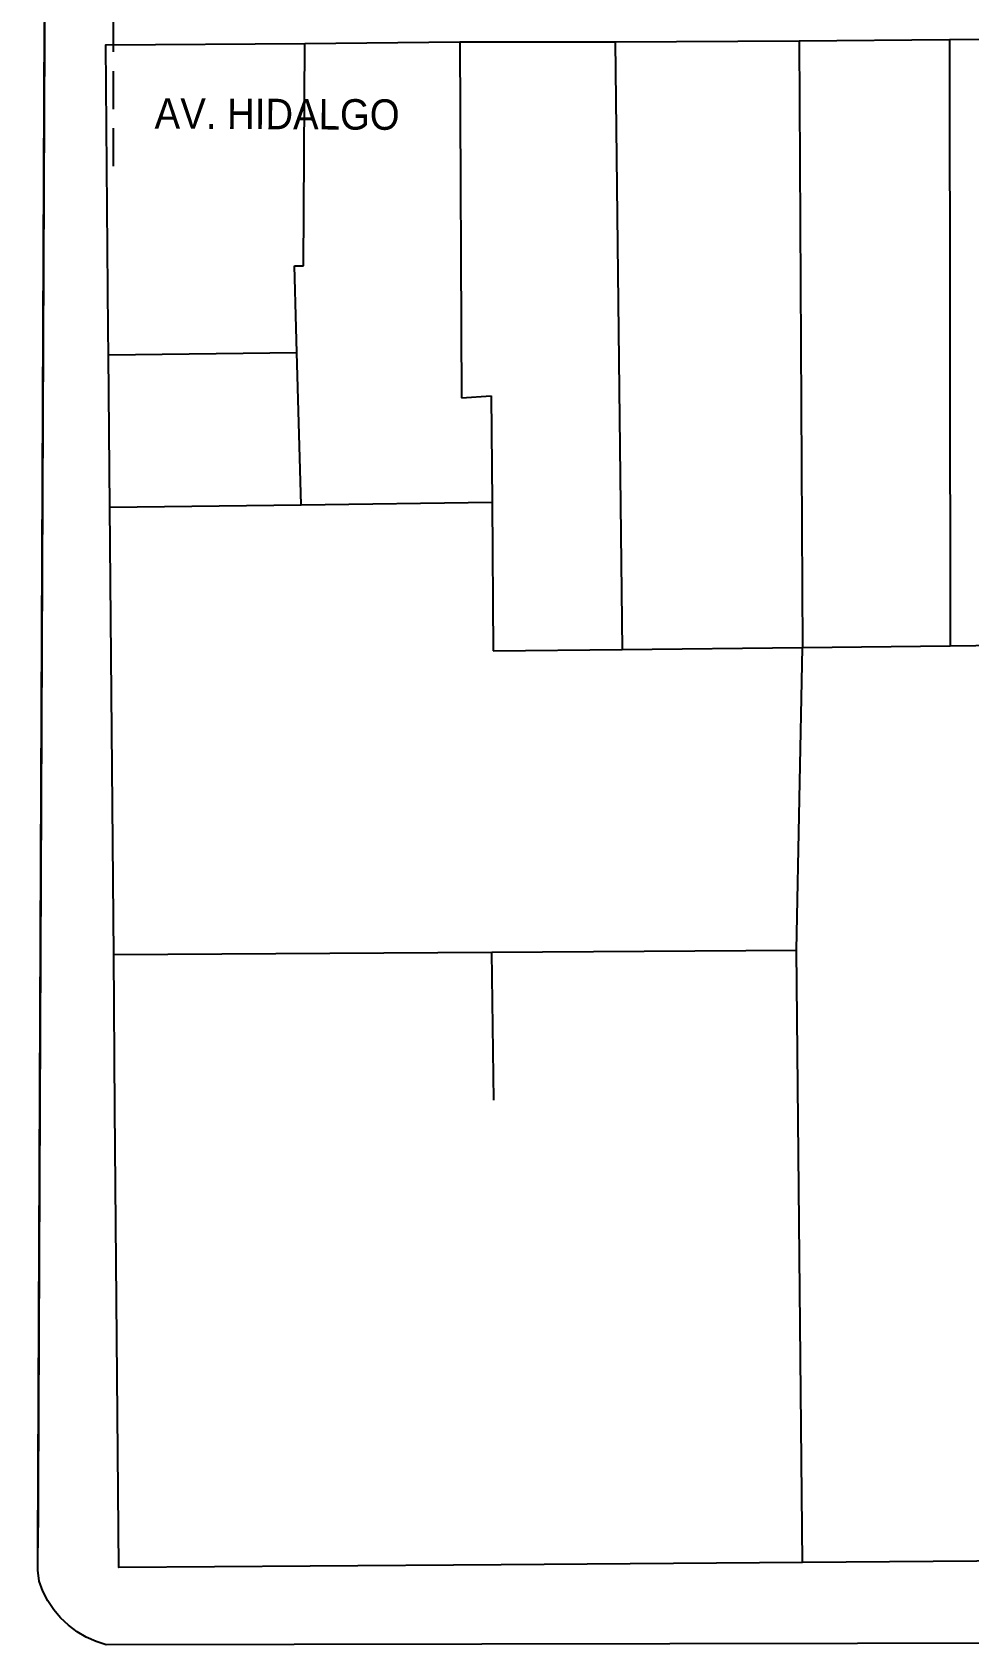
# Model space of a CAD drawing. Header units: metres. Extents: x 668617 to 675126, y 2286318 to 2293677.
# Drawn here: x 668890.5 to 668951.9, y 2287092.5 to 2287198.3 of the extents above; entities that cross this region are included whole.
import ezdxf
from ezdxf.enums import TextEntityAlignment as Align

# ---------------------------------------------------------------- set-up
doc = ezdxf.new("R2010")
doc.units = ezdxf.units.M
doc.header["$MEASUREMENT"] = 0
doc.linetypes.add('DASHED2', pattern=[0.375, 0.25, -0.125])
for name, color, linetype in [('0_DETALLES_COTAS', 252, 'Continuous'), ('DMTG-PB-BANQUETAS', 251, 'Continuous'), ('DMTG-PB-LOTIFICACION', 253, 'Continuous'), ('DMTG-PB-MANZANAS', 251, 'Continuous'), ('DMTG-SH-LINEA GUARNICION', 40, 'Continuous'), ('DMTG-X-NOM CALLES', 250, 'Continuous')]:
    doc.layers.add(name, color=color, linetype=linetype)
doc.styles.add('CALLE', font='arial.ttf', dxfattribs={"height": 9})
doc.styles.get("Standard").update_dxf_attribs({"font": 'arial.ttf'})
doc.dimstyles.get("Standard").update_dxf_attribs({"dimtxt": 0.18, "dimasz": 0.18, "dimexe": 0.18, "dimexo": 0.0625, "dimgap": 0.09, "dimtad": 0, "dimtih": 1, "dimtoh": 1, "dimdec": 4, "dimzin": 0, "dimdsep": 46, "dimtxsty": 'Standard', "dimcen": 0.09, "dimadec": 0, "dimazin": 0, "dimtfac": 1, "dimtdec": 4, "dimtofl": 0, "dimtmove": 0, "dimatfit": 3, "dimfxl": 1, "dimtolj": 1, "dimtzin": 0, "dimarcsym": 0})

# ---------------------------------------------------------------- blocks, each defined once
blk = doc.blocks.new('_ArchTick')
at = {"color": 0, "linetype": 'ByBlock', "const_width": 0.15}
blk.add_lwpolyline([(-0.5, -0.5), (0.5, 0.5)], dxfattribs=at)
blk = doc.blocks.new('*D485')
at = {"layer": '0_DETALLES_COTAS', "linetype": 'DASHED2', "lineweight": -2, "ltscale": 10, "transparency": 16777216}
for p, q in [((668858.22, 2287220.29), (668858.22, 2287236.79)), ((668858.22, 2287236.61), (668874.82, 2287236.61)), ((668895.79, 2287236.61), (668879.19, 2287236.61)), ((668895.79, 2287189.47), (668895.79, 2287236.79))]:
    blk.add_line(p, q, dxfattribs=at)
at = {"layer": 'Defpoints', "color": 0, "linetype": 'DASHED2', "ltscale": 10, "transparency": 16777216}
for p in [(668895.79, 2287236.61), (668858.22, 2287220.23), (668895.79, 2287189.41)]:
    blk.add_point(p, dxfattribs=at)
at = {"layer": '0_DETALLES_COTAS', "linetype": 'DASHED2', "lineweight": -2, "ltscale": 10, "transparency": 16777216, "xscale": 0.8, "yscale": 0.8, "zscale": 0.8, "rotation": 180}
blk.add_blockref('_ArchTick', (668858.22, 2287236.61), dxfattribs=at)
at = {"layer": '0_DETALLES_COTAS', "linetype": 'DASHED2', "lineweight": -2, "ltscale": 10, "transparency": 16777216, "xscale": 0.8, "yscale": 0.8, "zscale": 0.8}
blk.add_blockref('_ArchTick', (668895.79, 2287236.61), dxfattribs=at)
at = {"layer": '0_DETALLES_COTAS', "linetype": 'DASHED2', "ltscale": 10, "transparency": 16777216, "insert": (668877.01, 2287236.61), "char_height": 1, "attachment_point": 5}
blk.add_mtext('\\A1;37.57', dxfattribs=at)

msp = doc.modelspace()

# ---------------------------------------------------------------- linework, layer by layer
at = {"layer": 'DMTG-PB-BANQUETAS', "flags": 128}
msp.add_lwpolyline([(669006.19774, 2287092.66173), (668895.31927, 2287092.46613), (668894.64882, 2287092.67809), (668894.00592, 2287092.96484), (668893.39954, 2287093.32233), (668892.83665, 2287093.74549), (668892.3262, 2287094.22827), (668891.87216, 2287094.76664), (668891.48147, 2287095.35154), (668891.16008, 2287095.97793), (668890.91093, 2287096.63579), (668890.83056, 2287097.35845), (668890.83374, 2287098.08742), (668890.83686, 2287098.80416), (668891.27323, 2287198.81698, -0.413370063)], format="xyb", dxfattribs=at)
at = {"layer": 'DMTG-PB-LOTIFICACION', "flags": 128}
for points in [[(668895.28226, 2287197.43079), (668908.3421, 2287197.51628)], [(668895.44217, 2287178.76062), (668895.28226, 2287197.43079)], [(668908.25446, 2287182.94525), (668908.3421, 2287197.51628)], [(668908.3421, 2287197.51628), (668918.51173, 2287197.6395)], [(668918.51173, 2287197.6395), (668928.69187, 2287197.64276)], [(668918.51173, 2287197.6395), (668918.61171, 2287174.27887)], [(668928.69187, 2287197.64276), (668940.7618, 2287197.70405)], [(668928.69187, 2287197.64276), (668929.16245, 2287157.76564)], [(668940.7618, 2287197.70405), (668950.6316, 2287197.78599)], [(668940.7618, 2287197.70405), (668940.97214, 2287157.90314)], [(668950.6316, 2287197.78599), (668960.57153, 2287197.83823)], [(668950.6316, 2287197.78599), (668950.66189, 2287158.01273)], [(668907.65446, 2287182.9427), (668908.25446, 2287182.94525)], [(668907.76797, 2287178.87338), (668907.65446, 2287182.9427)], [(668895.45782, 2287177.10018), (668895.44217, 2287178.76062)], [(668907.81292, 2287177.26112), (668907.76797, 2287178.87338)], [(668895.45782, 2287177.10018), (668907.81292, 2287177.26112)], [(668895.55207, 2287167.10056), (668895.45782, 2287177.10018)], [(668908.09166, 2287167.2639), (668907.81292, 2287177.26112)], [(668918.61171, 2287174.27887), (668920.57115, 2287174.4172)], [(668920.57115, 2287174.4172), (668920.61776, 2287167.42707)], [(668895.55207, 2287167.10056), (668908.09166, 2287167.2639)], [(668895.80765, 2287137.76032), (668895.55207, 2287167.10056)], [(668908.09166, 2287167.2639), (668920.61776, 2287167.42707)], [(668920.61776, 2287167.42707), (668920.68284, 2287157.66692)], [(668940.97214, 2287157.90314), (668950.66189, 2287158.01273)], [(668950.66189, 2287158.01273), (668960.80149, 2287158.12741)], [(668920.68284, 2287157.66692), (668929.16245, 2287157.76564)], [(668929.16245, 2287157.76564), (668940.97214, 2287157.90314)], [(668940.57714, 2287138.04056), (668940.97214, 2287157.90314)], [(668895.80765, 2287137.76032), (668920.59737, 2287137.91549)], [(668920.59737, 2287137.91549), (668940.57714, 2287138.04056)], [(668920.7452, 2287128.20592), (668920.59737, 2287137.91549)], [(668940.97907, 2287097.87045), (668940.57714, 2287138.04056)], [(668895.89109, 2287127.61021), (668895.80765, 2287137.76032)]]:
    msp.add_lwpolyline(points, dxfattribs=at)
at = {"layer": 'DMTG-PB-MANZANAS', "flags": 128}
msp.add_lwpolyline([(668960.97871, 2287098.02544), (668940.97907, 2287097.87045), (668921.20942, 2287097.71644), (668908.68962, 2287097.62324), (668896.14983, 2287097.52995), (668895.89109, 2287127.61021), (668895.80765, 2287137.76032), (668895.55207, 2287167.10056), (668895.45782, 2287177.10018), (668895.44217, 2287178.76062), (668895.28226, 2287197.43079), (668908.3421, 2287197.51628), (668918.51173, 2287197.6395), (668928.69187, 2287197.64276), (668940.7618, 2287197.70405), (668950.6316, 2287197.78599), (668960.57153, 2287197.83823)], dxfattribs=at)
at = {"layer": 'DMTG-SH-LINEA GUARNICION', "const_width": 0.15}
msp.add_lwpolyline([(668890.83686, 2287098.80416), (668891.27323, 2287198.81698, -0.426336167), (668895.26683, 2287202.71945, -0.720643496)], format="xyb", dxfattribs=at)

# ---------------------------------------------------------------- texts
at = {"layer": 'DMTG-X-NOM CALLES', "style": 'CALLE', "width": 0.9}
msp.add_text('AV. HIDALGO', height=2, rotation=359.6991864, dxfattribs=at).set_placement((668914.55948, 2287192.85809), align=Align.MIDDLE_RIGHT)

# ---------------------------------------------------------------- dimensions: what is measured, and where the dimension line sits
at = {"layer": '0_DETALLES_COTAS', "color": 251, "linetype": 'DASHED2', "ltscale": 10}
dim = msp.add_linear_dim(base=(668895.79307, 2287236.60898), p1=(668858.22023, 2287220.22507), p2=(668895.79307, 2287189.40903), dimstyle='Standard', override={"dimtxt": 1, "dimasz": 0.8, "dimgap": 0.5, "dimdec": 2, "dimblk1": 'ArchTick', "dimblk2": 'ArchTick', "dimsah": 1, "dimclrd": 256, "dimclre": 256, "dimclrt": 256}, dxfattribs=at)
dim.commit()
dim.dimension.update_dxf_attribs({"geometry": '*D485', "text_midpoint": (668877.00665, 2287236.60898)})

doc.saveas('drawing.dxf')
